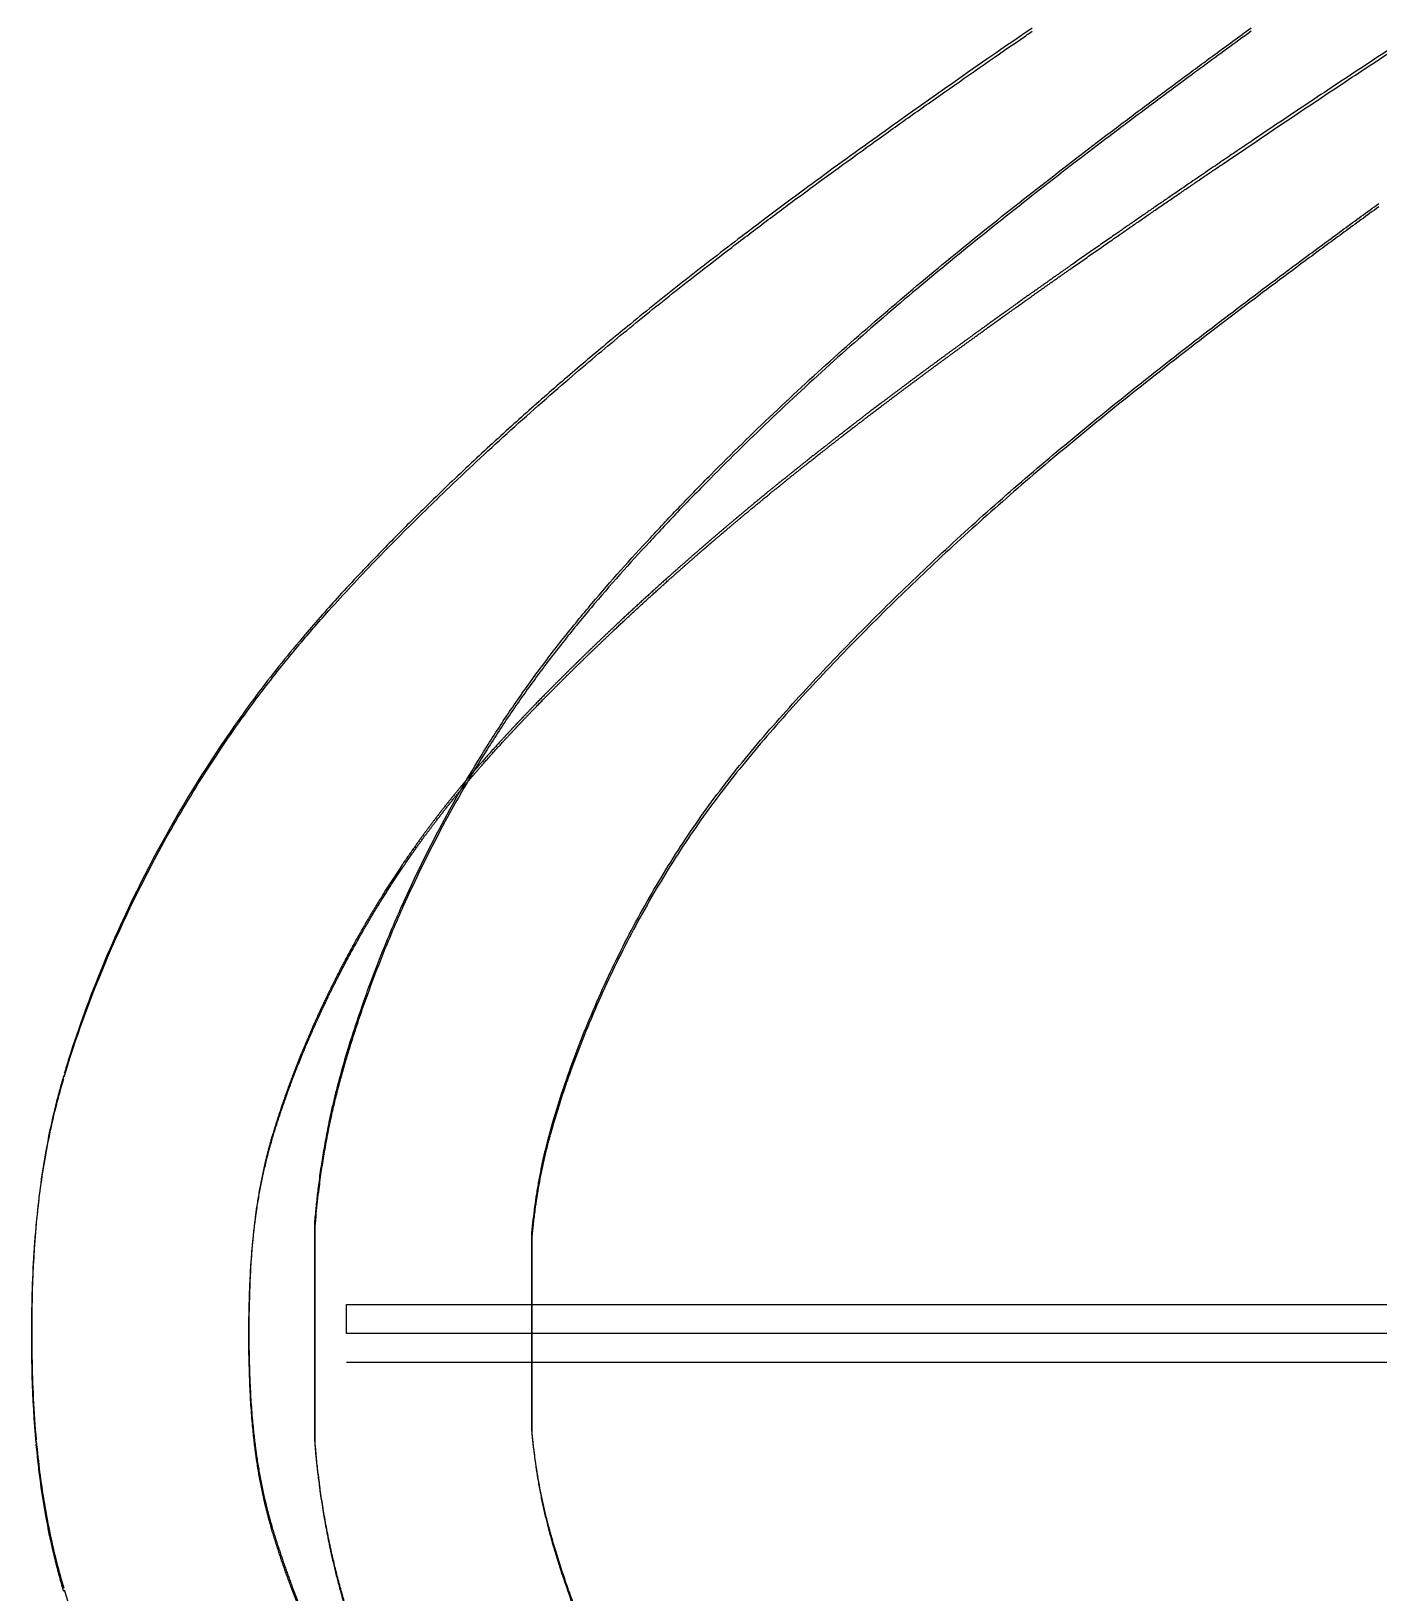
# Model space of a CAD drawing. Header units: inches. Extents: x -1514 to 1282, y -2074 to 286.
# Drawn here: x 231.68 to 240.99, y -258.06 to -247.27 of the extents above; entities that cross this region are included whole.
import ezdxf

# ---------------------------------------------------------------- set-up
doc = ezdxf.new("R2010")
doc.units = ezdxf.units.IN
doc.header["$LTSCALE"] = 0.1
doc.header["$MEASUREMENT"] = 0
doc.layers.add('pic', color=1, linetype='Continuous')

msp = doc.modelspace()

# ---------------------------------------------------------------- linework, layer by layer
at = {"color": 4, "linetype": 'Continuous', "lineweight": 25}
for p, q in [((233.63586, -257.01055), (233.63586, -255.50971)), ((235.13586, -256.9435), (235.13586, -255.57673))]:
    msp.add_line(p, q, dxfattribs=at)
for p, q in [((233.85513, -256.27167), (233.85513, -256.07167)), ((233.85513, -256.07167), (313.29712, -256.0771)), ((430.05717, -256.27167), (233.85513, -256.27167)), ((233.85513, -256.47167), (313.29712, -256.46623))]:
    msp.add_line(p, q)
at = {"color": 2, "linetype": 'Continuous', "lineweight": 25}
for points, degree, knots in [([(303.30438, -224.95661), (303.25267, -224.9633), (303.14834, -224.97684), (302.94711, -225.00313), (302.70462, -225.03513), (302.42875, -225.07209), (302.08519, -225.11889), (301.65824, -225.17834), (301.1467, -225.25157), (300.63698, -225.32658), (299.9593, -225.42902), (299.11768, -225.56134), (298.10808, -225.72826), (296.75118, -225.96343), (295.0394, -226.28029), (293.30163, -226.62869), (291.89069, -226.92733), (290.82252, -227.16122), (289.74601, -227.40462), (288.66758, -227.65597), (287.58613, -227.91556), (286.50026, -228.1837), (285.41673, -228.45886), (283.98242, -228.83354), (282.20602, -229.31713), (280.45315, -229.82068), (279.06394, -230.23577), (278.03038, -230.55266), (276.99741, -230.87755), (275.61736, -231.3225), (273.88893, -231.9002), (271.80817, -232.6283), (269.72339, -233.39035), (267.97411, -234.05673), (266.56601, -234.60917), (265.15203, -235.17457), (263.38628, -235.90052), (261.26602, -236.80414), (259.15829, -237.73424), (257.05864, -238.6929), (255.35834, -239.49541), (254.02631, -240.14017), (253.03678, -240.62754), (252.05527, -241.11947), (251.24441, -241.533), (250.59977, -241.86609), (249.95832, -242.20041), (249.1775, -242.61268), (248.27107, -243.09997), (247.39552, -243.57965), (246.55282, -244.05058), (245.73452, -244.51755), (245.07057, -244.90474), (244.54974, -245.21359), (244.02829, -245.52623), (243.3782, -245.92249), (242.72935, -246.32663), (242.21352, -246.65315), (241.82803, -246.89979), (241.44414, -247.14804), (241.12559, -247.35624), (240.87174, -247.52347), (240.68195, -247.64918), (240.49281, -247.77511), (240.30438, -247.90124), (240.14661, -248.00742), (240.01806, -248.09429), (239.92285, -248.15877), (239.81944, -248.22908), (239.70469, -248.30736), (239.60018, -248.37885), (239.5117, -248.43948), (239.46491, -248.47158), (239.44184, -248.48742)], 3, [0.000009165, 0.000009165, 0.000009165, 0.000009165, 0.00196225, 0.003915336, 0.007821507, 0.011727677, 0.015633848, 0.02344619, 0.031258531, 0.039070873, 0.046883214, 0.062507898, 0.078132581, 0.093757264, 0.12500663, 0.156255997, 0.17188068, 0.187505363, 0.203130046, 0.218754729, 0.234379412, 0.250004095, 0.265628779, 0.281253462, 0.312502828, 0.343752194, 0.359376878, 0.375001561, 0.390626244, 0.406250927, 0.437500293, 0.46874966, 0.499999026, 0.531248392, 0.546873075, 0.562497759, 0.593747125, 0.624996491, 0.656245857, 0.687495224, 0.71874459, 0.734369273, 0.749993956, 0.76561864, 0.781243323, 0.789055664, 0.796868006, 0.812492689, 0.828117372, 0.843742055, 0.859366738, 0.874991422, 0.890616105, 0.898428446, 0.906240788, 0.921865471, 0.937490154, 0.945302496, 0.953114837, 0.960927179, 0.968739521, 0.972645691, 0.976551862, 0.980458033, 0.984364204, 0.988270375, 0.99022346, 0.992176545, 0.994129631, 0.996082716, 0.998035801, 0.999012344, 0.999988887, 0.999988887, 0.999988887, 0.999988887]), ([(239.44187, -248.51011), (239.45447, -248.50146), (239.47993, -248.48399), (239.52886, -248.45043), (239.58767, -248.41013), (239.65406, -248.36469), (239.73705, -248.30795), (239.8307, -248.24408), (239.95645, -248.15868), (240.11607, -248.05068), (240.30485, -247.92364), (240.49368, -247.79724), (240.68309, -247.67112), (240.87301, -247.54534), (241.12714, -247.37793), (241.44608, -247.16948), (241.83042, -246.92095), (242.21636, -246.67404), (242.73278, -246.34718), (243.38232, -245.94265), (244.03309, -245.54603), (244.55506, -245.23312), (245.07644, -244.924), (245.74123, -244.53639), (246.56047, -244.06896), (247.40429, -243.5975), (248.28092, -243.11733), (249.18841, -242.62958), (249.97014, -242.21693), (250.61224, -241.88234), (251.25733, -241.5491), (252.06876, -241.13538), (253.05086, -240.64327), (254.04086, -240.15579), (255.37355, -239.51087), (257.07464, -238.7082), (259.17484, -237.74955), (261.28268, -236.81965), (263.40281, -235.91634), (265.16823, -235.19073), (266.58179, -234.62567), (267.98935, -234.0736), (269.7378, -233.40773), (271.82151, -232.64629), (273.9012, -231.91877), (275.62869, -231.34154), (277.00797, -230.89694), (278.04034, -230.57233), (279.0734, -230.25568), (280.46188, -229.84089), (282.2139, -229.3377), (283.98904, -228.85452), (285.42261, -228.48011), (286.50561, -228.20513), (287.59072, -227.93721), (288.6714, -227.67784), (289.74901, -227.42669), (290.82465, -227.18352), (291.89191, -226.94984), (293.3016, -226.65147), (295.0377, -226.3034), (296.74779, -225.98682), (298.10317, -225.75186), (298.94391, -225.61282), (299.61568, -225.50581), (300.1217, -225.42725), (300.62918, -225.35051), (301.13843, -225.27555), (301.64894, -225.20242), (302.07449, -225.14314), (302.41564, -225.09664), (302.69289, -225.05949), (302.93893, -225.027), (303.14434, -225.00015), (303.25146, -224.98623), (303.30447, -224.97937)], 3, [0.000010752, 0.000010752, 0.000010752, 0.000010752, 0.000499024, 0.000987295, 0.001963837, 0.002940379, 0.003916921, 0.005870006, 0.00782309, 0.011729259, 0.015635428, 0.019541597, 0.023447766, 0.027353935, 0.031260104, 0.039072442, 0.04688478, 0.054697117, 0.062509455, 0.078134131, 0.093758807, 0.101571145, 0.109383482, 0.125008158, 0.140632834, 0.15625751, 0.171882185, 0.187506861, 0.203131537, 0.210943875, 0.218756213, 0.234380888, 0.250005564, 0.26563024, 0.281254915, 0.312504267, 0.343753618, 0.37500297, 0.406252321, 0.437501673, 0.453126348, 0.468751024, 0.500000376, 0.531249727, 0.562499078, 0.59374843, 0.609373106, 0.624997781, 0.640622457, 0.656247133, 0.687496484, 0.718745836, 0.734370511, 0.749995187, 0.765619863, 0.781244539, 0.796869214, 0.81249389, 0.828118566, 0.843743242, 0.874992593, 0.906241944, 0.92186662, 0.937491296, 0.945303634, 0.953115972, 0.960928309, 0.968740647, 0.976552985, 0.984365323, 0.988271492, 0.992177661, 0.99608383, 0.998036914, 0.999989999, 0.999989999, 0.999989999, 0.999989999]), ([(239.44184, -248.48742), (239.22952, -248.63357), (238.93767, -248.83702), (238.78298, -248.94563), (238.66321, -249.03016), (238.56192, -249.10202), (238.49847, -249.14724), (238.46723, -249.16954), (238.44984, -249.18198), (238.4367, -249.19137), (238.41944, -249.20374), (238.39877, -249.21855), (238.36147, -249.24532), (238.2876, -249.29846), (238.17457, -249.38022), (238.04836, -249.47218), (237.9251, -249.56268), (237.8048, -249.65171), (237.68748, -249.73924), (237.5874, -249.81455), (237.52441, -249.86226), (237.48956, -249.88875), (237.46284, -249.9091), (237.43056, -249.93375), (237.39145, -249.9637), (237.3213, -250.01763), (237.21409, -250.10075), (237.09427, -250.19473), (236.94793, -250.31086), (236.7785, -250.44781), (236.65607, -250.54869), (236.59607, -250.59862), (236.56296, -250.62632), (236.53714, -250.64799), (236.50851, -250.6721), (236.47323, -250.70193), (236.40985, -250.7558), (236.28416, -250.86383), (236.09176, -251.03294), (235.90359, -251.20336), (235.77123, -251.326), (235.66735, -251.42371), (235.55986, -251.5264), (235.45545, -251.62776), (235.36586, -251.71617), (235.30924, -251.77274), (235.27794, -251.80421), (235.25349, -251.82889), (235.22647, -251.85629), (235.19345, -251.88995), (235.13518, -251.94982), (235.04852, -252.04034), (234.96712, -252.12734), (234.91743, -252.18145), (234.89042, -252.21116), (234.86979, -252.23399), (234.84603, -252.26047), (234.81695, -252.29314), (234.76558, -252.35153), (234.68892, -252.44082), (234.61657, -252.52798), (234.56712, -252.58916), (234.51963, -252.64899), (234.45105, -252.73795), (234.35599, -252.8663), (234.1898, -253.10474), (233.98573, -253.43479), (233.84517, -253.69198), (233.77046, -253.83782), (233.71288, -253.95526), (233.65507, -254.07869), (233.58744, -254.23036), (233.50096, -254.44012), (233.39304, -254.73415), (233.34187, -254.90568)], 2, [0.00008814, 0.00008814, 0.00008814, 0.046926783, 0.070346104, 0.085958985, 0.101571866, 0.113281526, 0.119136357, 0.122063772, 0.124015382, 0.125966992, 0.127918602, 0.130846017, 0.136700848, 0.148410508, 0.164023389, 0.17963627, 0.195249151, 0.210862032, 0.226474913, 0.238184573, 0.244039404, 0.247942624, 0.251845844, 0.255749064, 0.261603895, 0.273313555, 0.288926436, 0.304539317, 0.327958638, 0.35137796, 0.36308762, 0.368942451, 0.372845671, 0.376748891, 0.380652111, 0.386506942, 0.398216602, 0.421635924, 0.452861685, 0.476281007, 0.491893888, 0.507506768, 0.523119649, 0.53873253, 0.550442191, 0.556297021, 0.560200241, 0.564103462, 0.568006682, 0.573861512, 0.585571173, 0.601184054, 0.612893714, 0.618748545, 0.622651765, 0.626554985, 0.630458205, 0.636313036, 0.648022696, 0.663635577, 0.675345238, 0.683151678, 0.694861339, 0.71047422, 0.733893541, 0.780732184, 0.827570826, 0.850990148, 0.866603028, 0.882215909, 0.89782879, 0.921248112, 0.952473873, 0.999312516, 0.999312516, 0.999312516]), ([(233.34194, -254.92812), (233.39341, -254.75588), (233.50152, -254.4615), (233.58797, -254.25187), (233.65549, -254.10046), (233.71313, -253.97742), (233.77076, -253.85992), (233.84548, -253.7141), (233.98606, -253.45694), (234.19012, -253.12695), (234.35633, -252.88853), (234.45138, -252.76021), (234.51992, -252.67132), (234.56747, -252.61143), (234.61695, -252.55022), (234.68932, -252.46305), (234.76596, -252.37379), (234.81731, -252.31544), (234.84636, -252.28281), (234.8701, -252.25634), (234.89078, -252.23346), (234.91784, -252.20371), (234.96759, -252.14954), (235.04902, -252.06251), (235.13563, -251.97205), (235.19383, -251.91226), (235.2268, -251.87866), (235.25377, -251.8513), (235.27826, -251.82659), (235.30959, -251.79509), (235.36626, -251.73848), (235.45589, -251.65005), (235.56027, -251.5487), (235.66765, -251.44613), (235.77156, -251.34839), (235.90391, -251.22576), (236.09207, -251.05536), (236.28444, -250.88629), (236.4101, -250.77829), (236.47346, -250.72443), (236.50873, -250.69462), (236.53735, -250.67051), (236.56318, -250.64884), (236.59632, -250.62112), (236.65635, -250.57117), (236.77881, -250.47027), (236.94825, -250.33331), (237.09457, -250.2172), (237.21436, -250.12325), (237.32152, -250.04016), (237.39163, -249.98626), (237.43072, -249.95633), (237.46299, -249.93169), (237.48971, -249.91134), (237.52456, -249.88485), (237.58755, -249.83714), (237.68763, -249.76184), (237.80495, -249.67431), (237.92524, -249.58529), (238.04849, -249.4948), (238.17468, -249.40285), (238.28769, -249.32111), (238.36155, -249.26797), (238.39885, -249.24121), (238.4195, -249.2264), (238.43679, -249.21403), (238.44986, -249.20467), (238.4672, -249.19228), (238.49834, -249.17004), (238.56161, -249.12496), (238.66269, -249.05324), (238.78231, -248.96882), (238.93694, -248.86026), (239.22899, -248.65666), (239.44187, -248.51011)], 2, [0.000675816, 0.000675816, 0.000675816, 0.047514806, 0.0787408, 0.102160295, 0.117773292, 0.133386289, 0.148999286, 0.172418781, 0.219257772, 0.266096762, 0.289516258, 0.305129255, 0.316839002, 0.324645501, 0.336355248, 0.351968245, 0.363677993, 0.369532867, 0.373436116, 0.377339365, 0.381242614, 0.387097488, 0.398807236, 0.414420233, 0.42612998, 0.431984854, 0.435888103, 0.439791353, 0.443694602, 0.449549476, 0.461259223, 0.47687222, 0.492485217, 0.508098214, 0.523711211, 0.547130706, 0.5783567, 0.601776195, 0.613485943, 0.619340816, 0.623244066, 0.627147315, 0.631050564, 0.636905438, 0.648615186, 0.672034681, 0.695454176, 0.711067173, 0.72668017, 0.738389918, 0.744244791, 0.748148041, 0.75205129, 0.755954539, 0.761809413, 0.77351916, 0.789132157, 0.804745154, 0.820358151, 0.835971148, 0.851584145, 0.863293892, 0.869148766, 0.872076203, 0.874027828, 0.875979452, 0.877931077, 0.880858514, 0.886713388, 0.898423135, 0.914036132, 0.929649129, 0.953068624, 0.999907615, 0.999907615, 0.999907615]), ([(233.20481, -255.66953), (233.20657, -255.65067), (233.21038, -255.61183), (233.2159, -255.56045), (233.22046, -255.52165), (233.22413, -255.49267), (233.22656, -255.47421), (233.22999, -255.44944), (233.23443, -255.41873), (233.24284, -255.36405), (233.25328, -255.30334), (233.26524, -255.24069), (233.27452, -255.19514), (233.28418, -255.15057), (233.29423, -255.10692), (233.30308, -255.07069), (233.30936, -255.04604), (233.31353, -255.03002), (233.31613, -255.02019), (233.32048, -255.00402), (233.32659, -254.98192), (233.33364, -254.95692), (233.33923, -254.93749), (233.34194, -254.92812)], 3, [0.002383545, 0.002383545, 0.002383545, 0.002383545, 0.064401766, 0.126419988, 0.188438209, 0.219447319, 0.25045643, 0.28146554, 0.312474651, 0.374492872, 0.498529314, 0.560547535, 0.622565756, 0.684583977, 0.746602198, 0.808620419, 0.83962953, 0.855134085, 0.87063864, 0.901647751, 0.932656861, 0.963665972, 0.994675082, 0.994675082, 0.994675082, 0.994675082]), ([(233.34187, -254.90568), (233.33892, -254.91589), (233.33271, -254.93749), (233.32554, -254.96287), (233.3207, -254.98034), (233.31824, -254.98939), (233.31706, -254.99378), (233.31668, -254.99522), (233.31492, -255.00181), (233.31283, -255.00974), (233.30884, -255.025), (233.30418, -255.04324), (233.29877, -255.06498), (233.29183, -255.09366), (233.28338, -255.13016), (233.27057, -255.18896), (233.25846, -255.25035), (233.24805, -255.30891), (233.24052, -255.35455), (233.23463, -255.39316), (233.23066, -255.42092), (233.2285, -255.43649), (233.22675, -255.44941), (233.22555, -255.45847), (233.22373, -255.47246), (233.22061, -255.49746), (233.21598, -255.537), (233.21044, -255.58877), (233.2066, -255.628), (233.20482, -255.64703)], 3, [0.004946975, 0.004946975, 0.004946975, 0.004946975, 0.035961739, 0.066976503, 0.097991267, 0.113498649, 0.12125234, 0.125129186, 0.129006031, 0.144513413, 0.160020795, 0.191035559, 0.222050324, 0.253065088, 0.315094616, 0.377124144, 0.5011832, 0.563212728, 0.625242256, 0.687271784, 0.718286549, 0.733793931, 0.749301313, 0.764808695, 0.780316077, 0.811330841, 0.873360369, 0.935389897, 0.997419425, 0.997419425, 0.997419425, 0.997419425]), ([(233.20482, -255.64703), (233.20045, -255.69581), (233.19319, -255.79227), (233.18301, -255.99524), (233.1794, -256.20591), (233.18122, -256.42176), (233.18551, -256.57687), (233.19312, -256.72839), (233.20042, -256.82502), (233.20481, -256.8738)], 3, [0.0000781715, 0.0000781715, 0.0000781715, 0.0000781715, 0.0048245819, 0.0095709923, 0.0190638131, 0.0238102235, 0.0285566339, 0.0333030443, 0.0380494547, 0.0380494547, 0.0380494547, 0.0380494547]), ([(233.20482, -256.8963), (233.20045, -256.84753), (233.19319, -256.75107), (233.18301, -256.5481), (233.1794, -256.33742), (233.18122, -256.12157), (233.18551, -255.96646), (233.19312, -255.81495), (233.20042, -255.71831), (233.20481, -255.66953)], 3, [0.0000781715, 0.0000781715, 0.0000781715, 0.0000781715, 0.0048245819, 0.0095709923, 0.0190638131, 0.0238102235, 0.0285566339, 0.0333030443, 0.0380494547, 0.0380494547, 0.0380494547, 0.0380494547]), ([(233.20481, -256.8738), (233.20657, -256.89266), (233.21038, -256.9315), (233.2159, -256.98289), (233.22046, -257.02168), (233.22413, -257.05067), (233.22656, -257.06913), (233.22999, -257.0939), (233.23443, -257.1246), (233.24284, -257.17928), (233.25328, -257.23999), (233.26524, -257.30265), (233.27452, -257.34819), (233.28418, -257.39276), (233.29423, -257.43641), (233.30308, -257.47264), (233.30936, -257.49729), (233.31353, -257.51332), (233.31613, -257.52315), (233.32048, -257.53932), (233.32659, -257.56142), (233.33364, -257.58642), (233.33923, -257.60585), (233.34194, -257.61521)], 3, [0.002383545, 0.002383545, 0.002383545, 0.002383545, 0.064401766, 0.126419988, 0.188438209, 0.219447319, 0.25045643, 0.28146554, 0.312474651, 0.374492872, 0.498529314, 0.560547535, 0.622565756, 0.684583977, 0.746602198, 0.808620419, 0.83962953, 0.855134085, 0.87063864, 0.901647751, 0.932656861, 0.963665972, 0.994675082, 0.994675082, 0.994675082, 0.994675082]), ([(233.34187, -257.63765), (233.33892, -257.62745), (233.33271, -257.60585), (233.32554, -257.58046), (233.3207, -257.56299), (233.31824, -257.55395), (233.31706, -257.54956), (233.31668, -257.54811), (233.31492, -257.54153), (233.31283, -257.5336), (233.30884, -257.51834), (233.30418, -257.50009), (233.29877, -257.47835), (233.29183, -257.44967), (233.28338, -257.41317), (233.27057, -257.35438), (233.25846, -257.29299), (233.24805, -257.23442), (233.24052, -257.18878), (233.23463, -257.15018), (233.23066, -257.12242), (233.2285, -257.10684), (233.22675, -257.09392), (233.22555, -257.08487), (233.22373, -257.07087), (233.22061, -257.04587), (233.21598, -257.00633), (233.21044, -256.95457), (233.2066, -256.91534), (233.20482, -256.8963)], 3, [0.004946975, 0.004946975, 0.004946975, 0.004946975, 0.035961739, 0.066976503, 0.097991267, 0.113498649, 0.12125234, 0.125129186, 0.129006031, 0.144513413, 0.160020795, 0.191035559, 0.222050324, 0.253065088, 0.315094616, 0.377124144, 0.5011832, 0.563212728, 0.625242256, 0.687271784, 0.718286549, 0.733793931, 0.749301313, 0.764808695, 0.780316077, 0.811330841, 0.873360369, 0.935389897, 0.997419425, 0.997419425, 0.997419425, 0.997419425]), ([(239.44184, -264.05592), (239.22952, -263.90977), (238.93767, -263.70632), (238.78298, -263.5977), (238.66321, -263.51318), (238.56192, -263.44131), (238.49847, -263.3961), (238.46723, -263.37379), (238.44984, -263.36136), (238.4367, -263.35196), (238.41944, -263.3396), (238.39877, -263.32479), (238.36147, -263.29802), (238.2876, -263.24487), (238.17457, -263.16312), (238.04836, -263.07115), (237.9251, -262.98065), (237.8048, -262.89163), (237.68748, -262.80409), (237.5874, -262.72878), (237.52441, -262.68107), (237.48956, -262.65459), (237.46284, -262.63424), (237.43056, -262.60959), (237.39145, -262.57964), (237.3213, -262.52571), (237.21409, -262.44258), (237.09427, -262.34861), (236.94793, -262.23247), (236.7785, -262.09552), (236.65607, -261.99465), (236.59607, -261.94471), (236.56296, -261.91701), (236.53714, -261.89535), (236.50851, -261.87123), (236.47323, -261.84141), (236.40985, -261.78754), (236.28416, -261.6795), (236.09176, -261.51039), (235.90359, -261.33997), (235.77123, -261.21734), (235.66735, -261.11962), (235.55986, -261.01694), (235.45545, -260.91557), (235.36586, -260.82716), (235.30924, -260.77059), (235.27794, -260.73913), (235.25349, -260.71445), (235.22647, -260.68705), (235.19345, -260.65338), (235.13518, -260.59351), (235.04852, -260.503), (234.96712, -260.41599), (234.91743, -260.36188), (234.89042, -260.33218), (234.86979, -260.30935), (234.84603, -260.28286), (234.81695, -260.2502), (234.76558, -260.1918), (234.68892, -260.10252), (234.61657, -260.01536), (234.56712, -259.95417), (234.51963, -259.89434), (234.45105, -259.80539), (234.35599, -259.67703), (234.1898, -259.4386), (233.98573, -259.10854), (233.84517, -258.85136), (233.77046, -258.70551), (233.71288, -258.58807), (233.65507, -258.46465), (233.58744, -258.31297), (233.50096, -258.10322), (233.39304, -257.80919), (233.34187, -257.63765)], 2, [0.00008814, 0.00008814, 0.00008814, 0.046926783, 0.070346104, 0.085958985, 0.101571866, 0.113281526, 0.119136357, 0.122063772, 0.124015382, 0.125966992, 0.127918602, 0.130846017, 0.136700848, 0.148410508, 0.164023389, 0.17963627, 0.195249151, 0.210862032, 0.226474913, 0.238184573, 0.244039404, 0.247942624, 0.251845844, 0.255749064, 0.261603895, 0.273313555, 0.288926436, 0.304539317, 0.327958638, 0.35137796, 0.36308762, 0.368942451, 0.372845671, 0.376748891, 0.380652111, 0.386506942, 0.398216602, 0.421635924, 0.452861685, 0.476281007, 0.491893888, 0.507506768, 0.523119649, 0.53873253, 0.550442191, 0.556297021, 0.560200241, 0.564103462, 0.568006682, 0.573861512, 0.585571173, 0.601184054, 0.612893714, 0.618748545, 0.622651765, 0.626554985, 0.630458205, 0.636313036, 0.648022696, 0.663635577, 0.675345238, 0.683151678, 0.694861339, 0.71047422, 0.733893541, 0.780732184, 0.827570826, 0.850990148, 0.866603028, 0.882215909, 0.89782879, 0.921248112, 0.952473873, 0.999312516, 0.999312516, 0.999312516]), ([(233.34194, -257.61521), (233.39341, -257.78746), (233.50152, -258.08184), (233.58797, -258.29146), (233.65549, -258.44287), (233.71313, -258.56592), (233.77076, -258.68341), (233.84548, -258.82923), (233.98606, -259.0864), (234.19012, -259.41638), (234.35633, -259.65481), (234.45138, -259.78313), (234.51992, -259.87201), (234.56747, -259.9319), (234.61695, -259.99312), (234.68932, -260.08029), (234.76596, -260.16954), (234.81731, -260.2279), (234.84636, -260.26053), (234.8701, -260.28699), (234.89078, -260.30988), (234.91784, -260.33963), (234.96759, -260.3938), (235.04902, -260.48083), (235.13563, -260.57128), (235.19383, -260.63107), (235.2268, -260.66468), (235.25377, -260.69203), (235.27826, -260.71675), (235.30959, -260.74825), (235.36626, -260.80486), (235.45589, -260.89329), (235.56027, -260.99463), (235.66765, -261.09721), (235.77156, -261.19495), (235.90391, -261.31757), (236.09207, -261.48798), (236.28444, -261.65705), (236.4101, -261.76505), (236.47346, -261.8189), (236.50873, -261.84872), (236.53735, -261.87282), (236.56318, -261.8945), (236.59632, -261.92221), (236.65635, -261.97217), (236.77881, -262.07307), (236.94825, -262.21002), (237.09457, -262.32614), (237.21436, -262.42009), (237.32152, -262.50317), (237.39163, -262.55708), (237.43072, -262.58701), (237.46299, -262.61165), (237.48971, -262.632), (237.52456, -262.65848), (237.58755, -262.70619), (237.68763, -262.7815), (237.80495, -262.86903), (237.92524, -262.95804), (238.04849, -263.04853), (238.17468, -263.14049), (238.28769, -263.22223), (238.36155, -263.27536), (238.39885, -263.30213), (238.4195, -263.31693), (238.43679, -263.32931), (238.44986, -263.33867), (238.4672, -263.35106), (238.49834, -263.37329), (238.56161, -263.41838), (238.66269, -263.4901), (238.78231, -263.57451), (238.93694, -263.68308), (239.22899, -263.88668), (239.44187, -264.03322)], 2, [0.000675816, 0.000675816, 0.000675816, 0.047514806, 0.0787408, 0.102160295, 0.117773292, 0.133386289, 0.148999286, 0.172418781, 0.219257772, 0.266096762, 0.289516258, 0.305129255, 0.316839002, 0.324645501, 0.336355248, 0.351968245, 0.363677993, 0.369532867, 0.373436116, 0.377339365, 0.381242614, 0.387097488, 0.398807236, 0.414420233, 0.42612998, 0.431984854, 0.435888103, 0.439791353, 0.443694602, 0.449549476, 0.461259223, 0.47687222, 0.492485217, 0.508098214, 0.523711211, 0.547130706, 0.5783567, 0.601776195, 0.613485943, 0.619340816, 0.623244066, 0.627147315, 0.631050564, 0.636905438, 0.648615186, 0.672034681, 0.695454176, 0.711067173, 0.72668017, 0.738389918, 0.744244791, 0.748148041, 0.75205129, 0.755954539, 0.761809413, 0.77351916, 0.789132157, 0.804745154, 0.820358151, 0.835971148, 0.851584145, 0.863293892, 0.869148766, 0.872076203, 0.874027828, 0.875979452, 0.877931077, 0.880858514, 0.886713388, 0.898423135, 0.914036132, 0.929649129, 0.953068624, 0.999907615, 0.999907615, 0.999907615])]:
    msp.add_open_spline(points, degree=degree, knots=knots, dxfattribs=at)
at = {"color": 2, "linetype": 'Continuous'}
for points, knots in [([(238.59136, -247.25183), (238.24864, -247.48773), (237.93855, -247.70448), (237.5188, -248.0034), (237.34635, -248.12751), (237.03033, -248.35831), (236.87858, -248.47073), (236.67396, -248.62465), (236.61822, -248.66683), (236.50045, -248.7566), (236.42969, -248.81092), (236.302, -248.90984), (236.23913, -248.95897), (236.05323, -249.10546), (235.93305, -249.20186), (235.72321, -249.37336), (235.63825, -249.44379), (235.44459, -249.60719), (235.34991, -249.68851), (235.16175, -249.85296), (235.06883, -249.93563), (234.8762, -250.11009), (234.77722, -250.20153), (234.58061, -250.3868), (234.47887, -250.4846), (234.30867, -250.65178), (234.24238, -250.71784), (234.08745, -250.87515), (234.01441, -250.95088), (233.89599, -251.0764), (233.84949, -251.12649), (233.72882, -251.25873), (233.64542, -251.35292), (233.45692, -251.5743), (233.35531, -251.70033), (233.14892, -251.97374), (233.05009, -252.11377), (232.77519, -252.52888), (232.61052, -252.81142), (232.35717, -253.30723), (232.25698, -253.52306), (232.08045, -253.94928), (232.00346, -254.16007), (231.92577, -254.40648), (231.91496, -254.4417), (231.90446, -254.47692)], [0.00008814, 0.00008814, 0.00008814, 0.00008814, 0.111717538, 0.111717538, 0.168796633, 0.168796633, 0.225875727, 0.225875727, 0.249013578, 0.249013578, 0.27215143, 0.27215143, 0.295289281, 0.295289281, 0.341564984, 0.341564984, 0.378677134, 0.378677134, 0.415789285, 0.415789285, 0.452901435, 0.452901435, 0.4936431, 0.4936431, 0.534384765, 0.534384765, 0.565022442, 0.565022442, 0.595660119, 0.595660119, 0.616739002, 0.616739002, 0.652010019, 0.652010019, 0.703082308, 0.703082308, 0.754154596, 0.754154596, 0.851899122, 0.851899122, 0.919934883, 0.919934883, 0.987970644, 0.987970644, 0.999312516, 0.999312516, 0.999312516, 0.999312516]), ([(231.90473, -254.49866), (231.98368, -254.23446), (232.07891, -253.97105), (232.26188, -253.53781), (232.34074, -253.36699), (232.5011, -253.04532), (232.58631, -252.8866), (232.76517, -252.57662), (232.85926, -252.42447), (233.05717, -252.12595), (233.16105, -251.97938), (233.35179, -251.7286), (233.43164, -251.6289), (233.58685, -251.44354), (233.65806, -251.36131), (233.78897, -251.21508), (233.83497, -251.16488), (233.94014, -251.05197), (233.99483, -250.99428), (234.10332, -250.88181), (234.15997, -250.82401), (234.25903, -250.72416), (234.3102, -250.67316), (234.41291, -250.57198), (234.46476, -250.52146), (234.58774, -250.40299), (234.65826, -250.33604), (234.79655, -250.20659), (234.86685, -250.14169), (235.07921, -249.94835), (235.2234, -249.82067), (235.43036, -249.64235), (235.49047, -249.59112), (235.61349, -249.48746), (235.66666, -249.44315), (235.78284, -249.34723), (235.84193, -249.29891), (236.02195, -249.15313), (236.14586, -249.05462), (236.34261, -248.90094), (236.41294, -248.84652), (236.5709, -248.72537), (236.64548, -248.66881), (236.80328, -248.55005), (236.88403, -248.48977), (237.13173, -248.3064), (237.30413, -248.18072), (237.57779, -247.98407), (237.65382, -247.92984), (237.81747, -247.81373), (237.90209, -247.75402), (238.16433, -247.56995), (238.35028, -247.44068), (238.56198, -247.29478), (238.57662, -247.28469), (238.59132, -247.27457)], [0.000675816, 0.000675816, 0.000675816, 0.000675816, 0.08561554, 0.08561554, 0.139146797, 0.139146797, 0.192678054, 0.192678054, 0.246209311, 0.246209311, 0.299740568, 0.299740568, 0.340157944, 0.340157944, 0.37225838, 0.37225838, 0.395886769, 0.395886769, 0.419515159, 0.419515159, 0.441117368, 0.441117368, 0.462719577, 0.462719577, 0.484321786, 0.484321786, 0.513027123, 0.513027123, 0.541732459, 0.541732459, 0.599143131, 0.599143131, 0.62262963, 0.62262963, 0.646116129, 0.646116129, 0.669602628, 0.669602628, 0.716575626, 0.716575626, 0.741975699, 0.741975699, 0.772971861, 0.772971861, 0.803968024, 0.803968024, 0.865960349, 0.865960349, 0.898252804, 0.898252804, 0.930545259, 0.930545259, 0.995130168, 0.995130168, 0.999907615, 0.999907615, 0.999907615, 0.999907615]), ([(231.71134, -255.5297), (231.71849, -255.45335), (231.72671, -255.37766), (231.74305, -255.24872), (231.75368, -255.17595), (231.77716, -255.03532), (231.79057, -254.96382), (231.81964, -254.82455), (231.83509, -254.7573), (231.86314, -254.64672), (231.87231, -254.6126), (231.88901, -254.55305), (231.89513, -254.53162), (231.9012, -254.51067)], [0.002383545, 0.002383545, 0.002383545, 0.002383545, 0.206669405, 0.206669405, 0.410955265, 0.410955265, 0.615241125, 0.615241125, 0.819526985, 0.819526985, 0.938174056, 0.938174056, 0.994675082, 0.994675082, 0.994675082, 0.994675082]), ([(231.90093, -254.48894), (231.89202, -254.51973), (231.88336, -254.55024), (231.872, -254.59127), (231.86808, -254.60574), (231.85284, -254.66358), (231.84324, -254.70184), (231.81286, -254.82947), (231.79379, -254.921), (231.76421, -255.08479), (231.75291, -255.15592), (231.73575, -255.28142), (231.73133, -255.31749), (231.72131, -255.40595), (231.71633, -255.45433), (231.71163, -255.5042), (231.7115, -255.50564), (231.71136, -255.50708)], [0.004946975, 0.004946975, 0.004946975, 0.004946975, 0.08463487, 0.08463487, 0.140093526, 0.140093526, 0.254702673, 0.254702673, 0.519336094, 0.519336094, 0.734987229, 0.734987229, 0.864282675, 0.864282675, 0.993578121, 0.993578121, 0.997419425, 0.997419425, 0.997419425, 0.997419425]), ([(231.71081, -255.51313), (231.68302, -255.8232), (231.67662, -256.12684), (231.68491, -256.62652), (231.69354, -256.81564), (231.71083, -257.00807)], [0.0000781715, 0.0000781715, 0.0000781715, 0.0000781715, 0.0234960407, 0.0234960407, 0.0380494547, 0.0380494547, 0.0380494547, 0.0380494547]), ([(231.71081, -257.0302), (231.68302, -256.72013), (231.67662, -256.41649), (231.68491, -255.91681), (231.69354, -255.72769), (231.71083, -255.53527)], [0.0000781715, 0.0000781715, 0.0000781715, 0.0000781715, 0.0234960407, 0.0234960407, 0.0380494547, 0.0380494547, 0.0380494547, 0.0380494547]), ([(231.71134, -257.01363), (231.71849, -257.08999), (231.72671, -257.16567), (231.74305, -257.29462), (231.75368, -257.36738), (231.77716, -257.50802), (231.79057, -257.57952), (231.81964, -257.71879), (231.83509, -257.78604), (231.86314, -257.89661), (231.87231, -257.93074), (231.88901, -257.99028), (231.89513, -258.01172), (231.9012, -258.03266)], [0.002383545, 0.002383545, 0.002383545, 0.002383545, 0.206669405, 0.206669405, 0.410955265, 0.410955265, 0.615241125, 0.615241125, 0.819526985, 0.819526985, 0.938174056, 0.938174056, 0.994675082, 0.994675082, 0.994675082, 0.994675082]), ([(231.90093, -258.0544), (231.89202, -258.0236), (231.88336, -257.99309), (231.872, -257.95206), (231.86808, -257.9376), (231.85284, -257.87975), (231.84324, -257.8415), (231.81286, -257.71387), (231.79379, -257.62233), (231.76421, -257.45854), (231.75291, -257.38742), (231.73575, -257.26192), (231.73133, -257.22585), (231.72131, -257.13739), (231.71633, -257.08901), (231.71163, -257.03913), (231.7115, -257.03769), (231.71136, -257.03626)], [0.004946975, 0.004946975, 0.004946975, 0.004946975, 0.08463487, 0.08463487, 0.140093526, 0.140093526, 0.254702673, 0.254702673, 0.519336094, 0.519336094, 0.734987229, 0.734987229, 0.864282675, 0.864282675, 0.993578121, 0.993578121, 0.997419425, 0.997419425, 0.997419425, 0.997419425]), ([(231.90473, -258.04467), (231.98368, -258.30888), (232.07891, -258.57228), (232.26188, -259.00552), (232.34074, -259.17635), (232.5011, -259.49802), (232.58631, -259.65674), (232.76517, -259.96671), (232.85926, -260.11887), (233.05717, -260.41738), (233.16105, -260.56396), (233.35179, -260.81473), (233.43164, -260.91443), (233.58685, -261.0998), (233.65806, -261.18202), (233.78897, -261.32826), (233.83497, -261.37846), (233.94014, -261.49137), (233.99483, -261.54905), (234.10332, -261.66152), (234.15997, -261.71933), (234.25903, -261.81917), (234.3102, -261.87018), (234.41291, -261.97136), (234.46476, -262.02187), (234.58774, -262.14035), (234.65826, -262.20729), (234.79655, -262.33675), (234.86685, -262.40165), (235.07921, -262.59498), (235.2234, -262.72267), (235.43036, -262.90099), (235.49047, -262.95222), (235.61349, -263.05588), (235.66666, -263.10018), (235.78284, -263.1961), (235.84193, -263.24442), (236.02195, -263.39021), (236.14586, -263.48872), (236.34261, -263.6424), (236.41294, -263.69682), (236.5709, -263.81796), (236.64548, -263.87452), (236.80328, -263.99329), (236.88403, -264.05356), (237.13173, -264.23694), (237.30413, -264.36262), (237.57779, -264.55927), (237.65382, -264.61349), (237.81747, -264.72961), (237.90209, -264.78932), (238.16433, -264.97338), (238.35028, -265.10266), (238.56198, -265.24856), (238.57662, -265.25865), (238.59132, -265.26877)], [0.000675816, 0.000675816, 0.000675816, 0.000675816, 0.08561554, 0.08561554, 0.139146797, 0.139146797, 0.192678054, 0.192678054, 0.246209311, 0.246209311, 0.299740568, 0.299740568, 0.340157944, 0.340157944, 0.37225838, 0.37225838, 0.395886769, 0.395886769, 0.419515159, 0.419515159, 0.441117368, 0.441117368, 0.462719577, 0.462719577, 0.484321786, 0.484321786, 0.513027123, 0.513027123, 0.541732459, 0.541732459, 0.599143131, 0.599143131, 0.62262963, 0.62262963, 0.646116129, 0.646116129, 0.669602628, 0.669602628, 0.716575626, 0.716575626, 0.741975699, 0.741975699, 0.772971861, 0.772971861, 0.803968024, 0.803968024, 0.865960349, 0.865960349, 0.898252804, 0.898252804, 0.930545259, 0.930545259, 0.995130168, 0.995130168, 0.999907615, 0.999907615, 0.999907615, 0.999907615])]:
    msp.add_open_spline(points, degree=3, knots=knots, dxfattribs=at)
at = {"color": 4, "linetype": 'Continuous', "lineweight": 25}
for points, knots in [([(233.81513, -254.4818), (233.82056, -254.4623), (233.83151, -254.42293), (233.8488, -254.36355), (233.86692, -254.30324), (233.8859, -254.24201), (233.91478, -254.15156), (233.95474, -254.03207), (234.0242, -253.83681), (234.11779, -253.59476), (234.2803, -253.2147), (234.50755, -252.75047), (234.76535, -252.30397), (234.99052, -251.95886), (235.16748, -251.70894), (235.3542, -251.46528), (235.61233, -251.15051), (235.88381, -250.84714), (236.16145, -250.55308), (236.44262, -250.26478), (236.80416, -249.91107), (237.24968, -249.50097), (237.70817, -249.10302), (238.17548, -248.71715), (238.65032, -248.34056), (239.04913, -248.03437), (239.37171, -247.79142), (239.61246, -247.61226), (239.85801, -247.43133), (240.02125, -247.31238), (240.10514, -247.25124)], [0, 0, 0, 0, 0.00607269, 0.01226018, 0.01856306, 0.02498187, 0.03151715, 0.04709142, 0.06285747, 0.09387431, 0.12525789, 0.18757416, 0.25013529, 0.28170795, 0.31310363, 0.34362407, 0.37564154, 0.43792099, 0.46872737, 0.50014749, 0.56199528, 0.62471816, 0.68716583, 0.74973706, 0.81230469, 0.87486397, 0.90550442, 0.93742728, 0.9678441, 1, 1, 1, 1]), ([(235.26173, -254.87852), (235.26334, -254.87273), (235.26669, -254.86071), (235.27247, -254.84007), (235.27858, -254.81865), (235.28719, -254.78926), (235.30502, -254.72954), (235.34543, -254.60061), (235.41517, -254.39875), (235.50809, -254.15868), (235.64383, -253.84146), (235.83388, -253.45357), (236.04762, -253.08384), (236.23143, -252.80227), (236.37523, -252.59906), (236.52863, -252.39885), (236.69324, -252.19803), (236.86749, -251.99747), (237.05215, -251.79467), (237.24397, -251.59151), (237.50483, -251.32407), (237.83919, -250.99707), (238.2523, -250.61697), (238.67907, -250.24662), (239.12044, -249.88221), (239.5738, -249.52268), (240.03697, -249.16705), (240.39002, -248.90296), (240.62759, -248.72749), (240.74613, -248.6404), (240.86557, -248.55312), (240.94693, -248.49384), (240.9874, -248.46435)], [0.000569762, 0.000569762, 0.000569762, 0.000569762, 0.002521487, 0.004473212, 0.008376661, 0.012280111, 0.01618356, 0.031797359, 0.063024956, 0.094252553, 0.12548015, 0.187935344, 0.250390538, 0.281618135, 0.312845732, 0.344073329, 0.375300926, 0.406528523, 0.43775612, 0.468983717, 0.500211314, 0.562666508, 0.625121701, 0.687576895, 0.750032089, 0.812487283, 0.874942477, 0.937397671, 0.95301147, 0.968625268, 0.984239067, 0.999852865, 0.999852865, 0.999852865, 0.999852865]), ([(233.63586, -255.50971), (233.6374, -255.49187), (233.64047, -255.4564), (233.64558, -255.40359), (233.65103, -255.35149), (233.65685, -255.3001), (233.66628, -255.2228), (233.6805, -255.1197), (233.7013, -254.9905), (233.72496, -254.86229), (233.74862, -254.74907), (233.77134, -254.65081), (233.79229, -254.56633), (233.80749, -254.51007), (233.81513, -254.4818)], [0, 0, 0, 0, 0.05133325, 0.10202406, 0.15207626, 0.20149385, 0.25028096, 0.37537746, 0.49997847, 0.62576353, 0.74966055, 0.83225541, 0.91569316, 1, 1, 1, 1]), ([(235.13586, -255.57673), (235.13877, -255.5463), (235.14523, -255.48487), (235.15632, -255.39669), (235.16932, -255.30813), (235.18404, -255.22057), (235.20061, -255.13344), (235.21536, -255.06418), (235.22829, -255.00835), (235.23682, -254.97328), (235.24329, -254.94773), (235.24825, -254.92873), (235.25434, -254.90589), (235.25934, -254.88737), (235.26173, -254.87852)], [0.07294902, 0.07294902, 0.07294902, 0.07294902, 0.188148145, 0.30334727, 0.418546395, 0.53374552, 0.648944646, 0.764143771, 0.821743333, 0.879342896, 0.908142677, 0.936942459, 0.96574224, 0.994542021, 0.994542021, 0.994542021, 0.994542021]), ([(233.81486, -258.03775), (233.81023, -258.02074), (233.80101, -257.98685), (233.78783, -257.93601), (233.77519, -257.88539), (233.76314, -257.83496), (233.74585, -257.7593), (233.72446, -257.65749), (233.70082, -257.52963), (233.68015, -257.40059), (233.66452, -257.28604), (233.65266, -257.18522), (233.64358, -257.09844), (233.63844, -257.04), (233.63586, -257.01055)], [0, 0, 0, 0, 0.05076164, 0.10117168, 0.15123536, 0.20095802, 0.25034513, 0.37449357, 0.50002426, 0.62392243, 0.74972051, 0.83177867, 0.91519938, 1, 1, 1, 1]), ([(235.26075, -257.63848), (235.25955, -257.63406), (235.25706, -257.62488), (235.2528, -257.60915), (235.24864, -257.59351), (235.24331, -257.57295), (235.23229, -257.52946), (235.21762, -257.46791), (235.19963, -257.38384), (235.1779, -257.26968), (235.16206, -257.16816), (235.15062, -257.07944), (235.14521, -257.03391), (235.14009, -256.98703), (235.13724, -256.95822), (235.13586, -256.9435)], [0.005480101, 0.005480101, 0.005480101, 0.005480101, 0.019929245, 0.034378389, 0.063276677, 0.092174966, 0.121073254, 0.236666407, 0.352259561, 0.467852714, 0.699039021, 0.756835598, 0.814632174, 0.872428751, 0.930225328, 0.930225328, 0.930225328, 0.930225328]), ([(240.98678, -264.05578), (240.94641, -264.02639), (240.86514, -263.96721), (240.70703, -263.85158), (240.42858, -263.64649), (240.03684, -263.35342), (239.57348, -262.99766), (239.12012, -262.63811), (238.67872, -262.27366), (238.25193, -261.90328), (237.83881, -261.52313), (237.50439, -261.19606), (237.24352, -260.9286), (237.05176, -260.72549), (236.86705, -260.52261), (236.6928, -260.32201), (236.52824, -260.12123), (236.37484, -259.92097), (236.23105, -259.71775), (236.04723, -259.4361), (235.83353, -259.06634), (235.64348, -258.67835), (235.50779, -258.36115), (235.43036, -258.16098), (235.3731, -258.00006), (235.33956, -257.89989), (235.31404, -257.81971), (235.2984, -257.76892), (235.28718, -257.73135), (235.27949, -257.70488), (235.27083, -257.6744), (235.26402, -257.65013), (235.26075, -257.63848)], [0.000170738, 0.000170738, 0.000170738, 0.000170738, 0.015784217, 0.031397695, 0.062624652, 0.125078566, 0.18753248, 0.249986394, 0.312440308, 0.374894221, 0.437348135, 0.499802049, 0.531029006, 0.562255963, 0.59348292, 0.624709877, 0.655936834, 0.687163791, 0.718390748, 0.749617705, 0.812071619, 0.874525532, 0.905752489, 0.936979446, 0.952592925, 0.968206403, 0.976013142, 0.983819882, 0.987723251, 0.991626621, 0.99552999, 0.99943336, 0.99943336, 0.99943336, 0.99943336]), ([(240.10513, -265.26933), (240.04866, -265.22821), (239.93774, -265.14744), (239.77481, -265.02794), (239.5855, -264.88827), (239.37142, -264.72893), (239.04868, -264.48587), (238.64967, -264.17951), (238.17464, -263.80275), (237.70698, -263.41656), (237.24756, -263.01773), (236.80055, -262.6061), (236.43746, -262.25066), (236.15516, -261.96095), (235.87724, -261.66629), (235.60659, -261.36338), (235.35015, -261.05014), (235.16588, -260.80937), (234.99161, -260.56319), (234.76902, -260.22246), (234.51178, -259.77801), (234.28361, -259.31317), (234.11946, -258.92998), (234.02486, -258.68558), (233.95483, -258.48874), (233.91013, -258.35512), (233.873, -258.23762), (233.84266, -258.13697), (233.82403, -258.07048), (233.81486, -258.03775)], [0, 0, 0, 0, 0.02163796, 0.04250185, 0.06259182, 0.09451965, 0.12517626, 0.1877593, 0.25035406, 0.31293386, 0.3754715, 0.43847037, 0.50058945, 0.53215967, 0.56308282, 0.62527076, 0.65696873, 0.68718865, 0.71803455, 0.74904391, 0.81115743, 0.87385817, 0.90558216, 0.93693004, 0.95278342, 0.96843966, 0.97928284, 0.9898021, 1, 1, 1, 1])]:
    msp.add_open_spline(points, degree=3, knots=knots, dxfattribs=at)
at = {"layer": 'pic', "color": 4, "linetype": 'Continuous', "lineweight": 25}
for p, q in [((233.63586, -255.53279), (233.63586, -257.03362)), ((235.13586, -255.59984), (235.13586, -256.9666))]:
    msp.add_line(p, q, dxfattribs=at)
for points, knots in [([(240.10513, -247.274), (240.04866, -247.31512), (239.93774, -247.39589), (239.77481, -247.5154), (239.5855, -247.65507), (239.37142, -247.8144), (239.04868, -248.05746), (238.64967, -248.36383), (238.17464, -248.74059), (237.70698, -249.12678), (237.24756, -249.52561), (236.80055, -249.93724), (236.43746, -250.29268), (236.15516, -250.58239), (235.87724, -250.87705), (235.60659, -251.17996), (235.35015, -251.49319), (235.16588, -251.73396), (234.99161, -251.98015), (234.76902, -252.32087), (234.51178, -252.76532), (234.28361, -253.23017), (234.11946, -253.61335), (234.02486, -253.85775), (233.95483, -254.0546), (233.91013, -254.18821), (233.873, -254.30572), (233.84266, -254.40636), (233.82403, -254.47286), (233.81486, -254.50559)], [0, 0, 0, 0, 0.02163796, 0.04250185, 0.06259182, 0.09451965, 0.12517626, 0.1877593, 0.25035406, 0.31293386, 0.3754715, 0.43847037, 0.50058945, 0.53215967, 0.56308282, 0.62527076, 0.65696873, 0.68718865, 0.71803455, 0.74904391, 0.81115743, 0.87385817, 0.90558216, 0.93693004, 0.95278342, 0.96843966, 0.97928284, 0.9898021, 1, 1, 1, 1]), ([(240.98678, -248.48755), (240.94641, -248.51695), (240.86514, -248.57612), (240.70703, -248.69175), (240.42858, -248.89684), (240.03684, -249.18991), (239.57348, -249.54568), (239.12012, -249.90523), (238.67872, -250.26968), (238.25193, -250.64006), (237.83881, -251.02021), (237.50439, -251.34727), (237.24352, -251.61473), (237.05176, -251.81785), (236.86705, -252.02073), (236.6928, -252.22132), (236.52824, -252.4221), (236.37484, -252.62237), (236.23105, -252.82559), (236.04723, -253.10724), (235.83353, -253.477), (235.64348, -253.86498), (235.50779, -254.18219), (235.43036, -254.38236), (235.3731, -254.54328), (235.33956, -254.64345), (235.31404, -254.72363), (235.2984, -254.77441), (235.28718, -254.81199), (235.27949, -254.83846), (235.27083, -254.86893), (235.26402, -254.89321), (235.26075, -254.90486)], [0.000170738, 0.000170738, 0.000170738, 0.000170738, 0.015784217, 0.031397695, 0.062624652, 0.125078566, 0.18753248, 0.249986394, 0.312440308, 0.374894221, 0.437348135, 0.499802049, 0.531029006, 0.562255963, 0.59348292, 0.624709877, 0.655936834, 0.687163791, 0.718390748, 0.749617705, 0.812071619, 0.874525532, 0.905752489, 0.936979446, 0.952592925, 0.968206403, 0.976013142, 0.983819882, 0.987723251, 0.991626621, 0.99552999, 0.99943336, 0.99943336, 0.99943336, 0.99943336]), ([(233.81486, -254.50559), (233.81023, -254.52259), (233.80101, -254.55648), (233.78783, -254.60732), (233.77519, -254.65795), (233.76314, -254.70837), (233.74585, -254.78403), (233.72446, -254.88584), (233.70082, -255.01371), (233.68015, -255.14275), (233.66452, -255.25729), (233.65266, -255.35812), (233.64358, -255.4449), (233.63844, -255.50333), (233.63586, -255.53279)], [0, 0, 0, 0, 0.05076164, 0.10117168, 0.15123536, 0.20095802, 0.25034513, 0.37449357, 0.50002426, 0.62392243, 0.74972051, 0.83177867, 0.91519938, 1, 1, 1, 1]), ([(235.26075, -254.90486), (235.25955, -254.90928), (235.25706, -254.91846), (235.2528, -254.93418), (235.24864, -254.94982), (235.24331, -254.97039), (235.23229, -255.01388), (235.21762, -255.07542), (235.19963, -255.15949), (235.1779, -255.27366), (235.16206, -255.37518), (235.15062, -255.46389), (235.14521, -255.50942), (235.14009, -255.5563), (235.13724, -255.58512), (235.13586, -255.59984)], [0.005480101, 0.005480101, 0.005480101, 0.005480101, 0.019929245, 0.034378389, 0.063276677, 0.092174966, 0.121073254, 0.236666407, 0.352259561, 0.467852714, 0.699039021, 0.756835598, 0.814632174, 0.872428751, 0.930225328, 0.930225328, 0.930225328, 0.930225328]), ([(235.13586, -256.9666), (235.13877, -256.99703), (235.14523, -257.05846), (235.15632, -257.14665), (235.16932, -257.2352), (235.18404, -257.32277), (235.20061, -257.4099), (235.21536, -257.47916), (235.22829, -257.53498), (235.23682, -257.57006), (235.24329, -257.59561), (235.24825, -257.61461), (235.25434, -257.63745), (235.25934, -257.65597), (235.26173, -257.66481)], [0.07294902, 0.07294902, 0.07294902, 0.07294902, 0.188148145, 0.30334727, 0.418546395, 0.53374552, 0.648944646, 0.764143771, 0.821743333, 0.879342896, 0.908142677, 0.936942459, 0.96574224, 0.994542021, 0.994542021, 0.994542021, 0.994542021]), ([(233.63586, -257.03362), (233.6374, -257.05147), (233.64047, -257.08693), (233.64558, -257.13975), (233.65103, -257.19185), (233.65685, -257.24323), (233.66628, -257.32054), (233.6805, -257.42364), (233.7013, -257.55284), (233.72496, -257.68104), (233.74862, -257.79426), (233.77134, -257.89252), (233.79229, -257.97701), (233.80749, -258.03326), (233.81513, -258.06154)], [0, 0, 0, 0, 0.05133325, 0.10202406, 0.15207626, 0.20149385, 0.25028096, 0.37537746, 0.49997847, 0.62576353, 0.74966055, 0.83225541, 0.91569316, 1, 1, 1, 1]), ([(235.26173, -257.66481), (235.26334, -257.67061), (235.26669, -257.68263), (235.27247, -257.70327), (235.27858, -257.72468), (235.28719, -257.75408), (235.30502, -257.81379), (235.34543, -257.94273), (235.41517, -258.14459), (235.50809, -258.38466), (235.64383, -258.70187), (235.83388, -259.08977), (236.04762, -259.4595), (236.23143, -259.74107), (236.37523, -259.94427), (236.52863, -260.14449), (236.69324, -260.3453), (236.86749, -260.54587), (237.05215, -260.74866), (237.24397, -260.95183), (237.50483, -261.21926), (237.83919, -261.54627), (238.2523, -261.92636), (238.67907, -262.29672), (239.12044, -262.66112), (239.5738, -263.02066), (240.03697, -263.37628), (240.39002, -263.64038), (240.62759, -263.81584), (240.74613, -263.90294), (240.86557, -263.99021), (240.94693, -264.0495), (240.9874, -264.07899)], [0.000569762, 0.000569762, 0.000569762, 0.000569762, 0.002521487, 0.004473212, 0.008376661, 0.012280111, 0.01618356, 0.031797359, 0.063024956, 0.094252553, 0.12548015, 0.187935344, 0.250390538, 0.281618135, 0.312845732, 0.344073329, 0.375300926, 0.406528523, 0.43775612, 0.468983717, 0.500211314, 0.562666508, 0.625121701, 0.687576895, 0.750032089, 0.812487283, 0.874942477, 0.937397671, 0.95301147, 0.968625268, 0.984239067, 0.999852865, 0.999852865, 0.999852865, 0.999852865]), ([(233.81513, -258.06154), (233.82056, -258.08104), (233.83151, -258.12041), (233.8488, -258.17978), (233.86692, -258.2401), (233.8859, -258.30133), (233.91478, -258.39178), (233.95474, -258.51126), (234.0242, -258.70652), (234.11779, -258.94858), (234.2803, -259.32863), (234.50755, -259.79287), (234.76535, -260.23936), (234.99052, -260.58448), (235.16748, -260.8344), (235.3542, -261.07806), (235.61233, -261.39283), (235.88381, -261.6962), (236.16145, -261.99026), (236.44262, -262.27856), (236.80416, -262.63226), (237.24968, -263.04236), (237.70817, -263.44032), (238.17548, -263.82619), (238.65032, -264.20277), (239.04913, -264.50896), (239.37171, -264.75191), (239.61246, -264.93107), (239.85801, -265.112), (240.02125, -265.23096), (240.10514, -265.29209)], [0, 0, 0, 0, 0.00607269, 0.01226018, 0.01856306, 0.02498187, 0.03151715, 0.04709142, 0.06285747, 0.09387431, 0.12525789, 0.18757416, 0.25013529, 0.28170795, 0.31310363, 0.34362407, 0.37564154, 0.43792099, 0.46872737, 0.50014749, 0.56199528, 0.62471816, 0.68716583, 0.74973706, 0.81230469, 0.87486397, 0.90550442, 0.93742728, 0.9678441, 1, 1, 1, 1])]:
    msp.add_open_spline(points, degree=3, knots=knots, dxfattribs=at)

doc.saveas('drawing.dxf')
